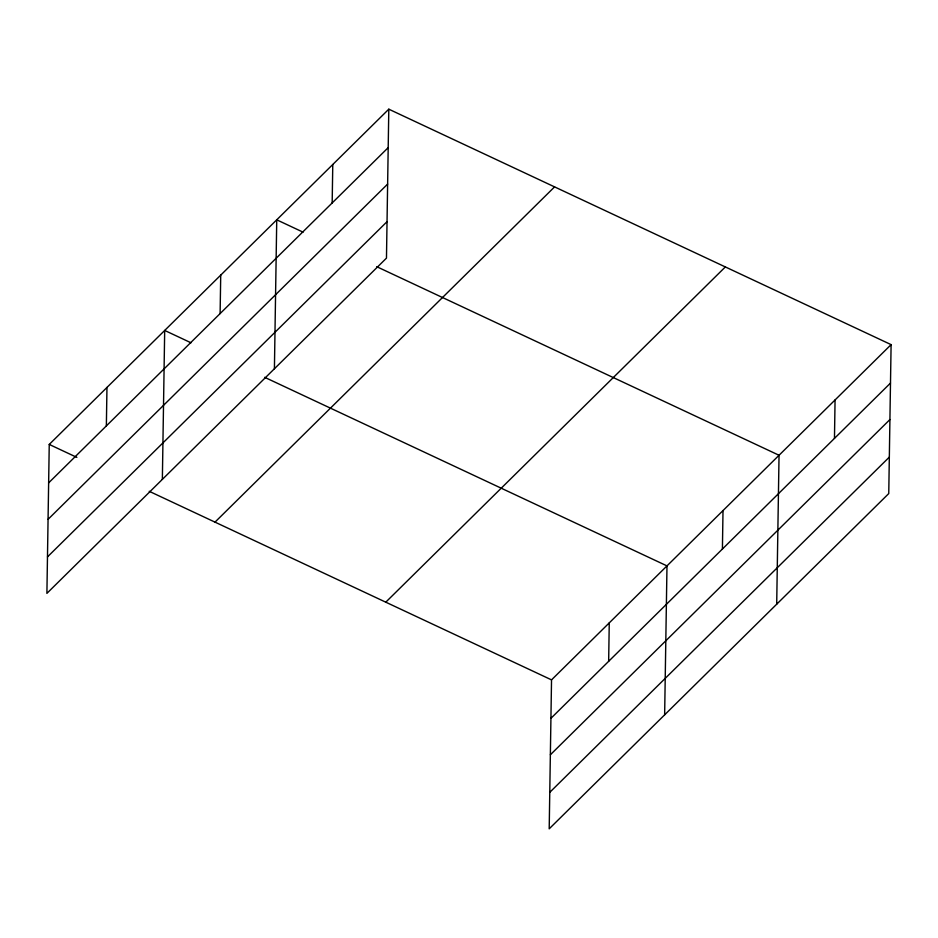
<?xml version="1.0" encoding="UTF-8"?>
<svg xmlns="http://www.w3.org/2000/svg" width="938" height="938" viewBox="0 0 938 938"><rect width="100%" height="100%" fill="white"/><g stroke="black" fill="none" stroke-linecap="round" stroke-linejoin="round"><path stroke-width="1.41" d="M388.801 109.183L49.245 444.436L46.9 593.367L386.468 258.126L388.801 109.183L891.1 344.633L888.755 493.564L549.199 828.817L551.532 679.874L891.1 344.633M106.357 425.887L106.967 387.441M162.356 479.388L164.689 330.446L191 342.78M220.113 313.585L220.723 275.139M274.412 368.751L276.745 219.82L303.056 232.155M332.169 202.948L332.779 164.502M608.656 661.325L609.254 622.879M664.643 714.826L666.988 565.895L264.668 377.311M722.412 549.023L723.01 510.577M776.699 604.201L779.044 455.258L376.724 266.685M834.468 438.398L835.066 399.951M48.635 482.882L388.203 147.629M48.061 519.335L387.629 184.094M47.475 556.902L387.042 221.661M215.001 522.126L554.569 186.885M385.776 602.184L725.344 266.931M550.934 718.32L890.49 383.079M550.36 754.785L889.928 419.544M549.762 792.352L889.33 457.111M49.245 444.436L76.869 457.381M149.224 491.301L551.532 679.874"/></g></svg>
